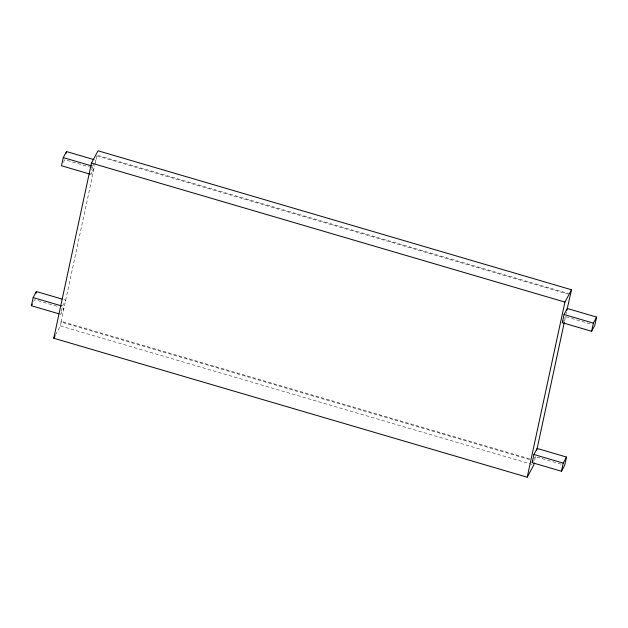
<?xml version="1.0" encoding="UTF-8"?>
<svg xmlns="http://www.w3.org/2000/svg" width="628" height="628" viewBox="0 0 628 628"><rect width="100%" height="100%" fill="white"/><g stroke="black" fill="none" stroke-linecap="round" stroke-linejoin="round"><path stroke-width="0.47" stroke-dasharray="3.14 2.35" d="M92.41 167.111L90.848 174.372L94.082 168.335L90.416 167.26M529.749 459.61L61.01 322.015L94.671 165.619M94.859 164.709L97.12 155.163L569.627 293.865M55.531 334.952L60.367 325.924L61.348 321.379L530.087 458.974M561.055 464.147L535.394 456.619L534.452 460.991L534.797 460.355M564.494 321.418L565.522 316.645L592.094 324.448M566.103 313.921L566.495 312.108M63.373 162.314L64.763 159.732L89.498 166.993M92.606 166.208L95.841 160.171M33.708 301.424L34.634 299.697L58.459 306.692M61.01 322.015L61.348 321.379M564.596 318.372L565.522 316.645M534.475 458.338L535.394 456.619M96.783 155.799L567.406 293.943M63.883 299.603L65.712 300.145L62.478 306.174L60.72 314.338L63.954 308.309L62.125 307.767M60.367 325.924L531.932 464.351"/><path stroke-width="0.94" d="M58.891 313.804L31.4 305.734L33.158 297.57L36.393 291.533L62.046 299.069M94.004 159.638L66.513 151.568L63.279 157.597L61.52 165.761L89.93 174.105M36 293.347L36.393 291.533M66.128 153.381L66.513 151.568M534.208 463.087L533.816 464.908L527.214 477.209L53.773 338.233L91.468 163.092L98.062 150.791L571.511 289.767L566.888 310.295M527.214 477.209L564.91 302.076L571.511 289.767M532.159 462.648L533.918 454.484L537.152 448.455L566.48 457.058L564.721 465.222L561.487 471.259L532.159 462.648L533.086 460.928M562.288 322.682L564.046 314.518L567.28 308.481L596.6 317.085L594.842 325.257L591.607 331.286L562.288 322.682L563.206 320.955M536.759 450.268L564.289 322.376M561.487 471.259L563.238 463.095L566.48 457.058M591.607 331.286L593.366 323.122L596.6 317.085M31.4 305.734L32.326 304.007M53.773 338.233L55.091 335.776M91.468 163.092L564.91 302.076M63.279 157.597L91.688 165.933M564.046 314.518L593.366 323.122M33.158 297.57L61.56 305.907M533.918 454.484L563.238 463.095"/></g></svg>
